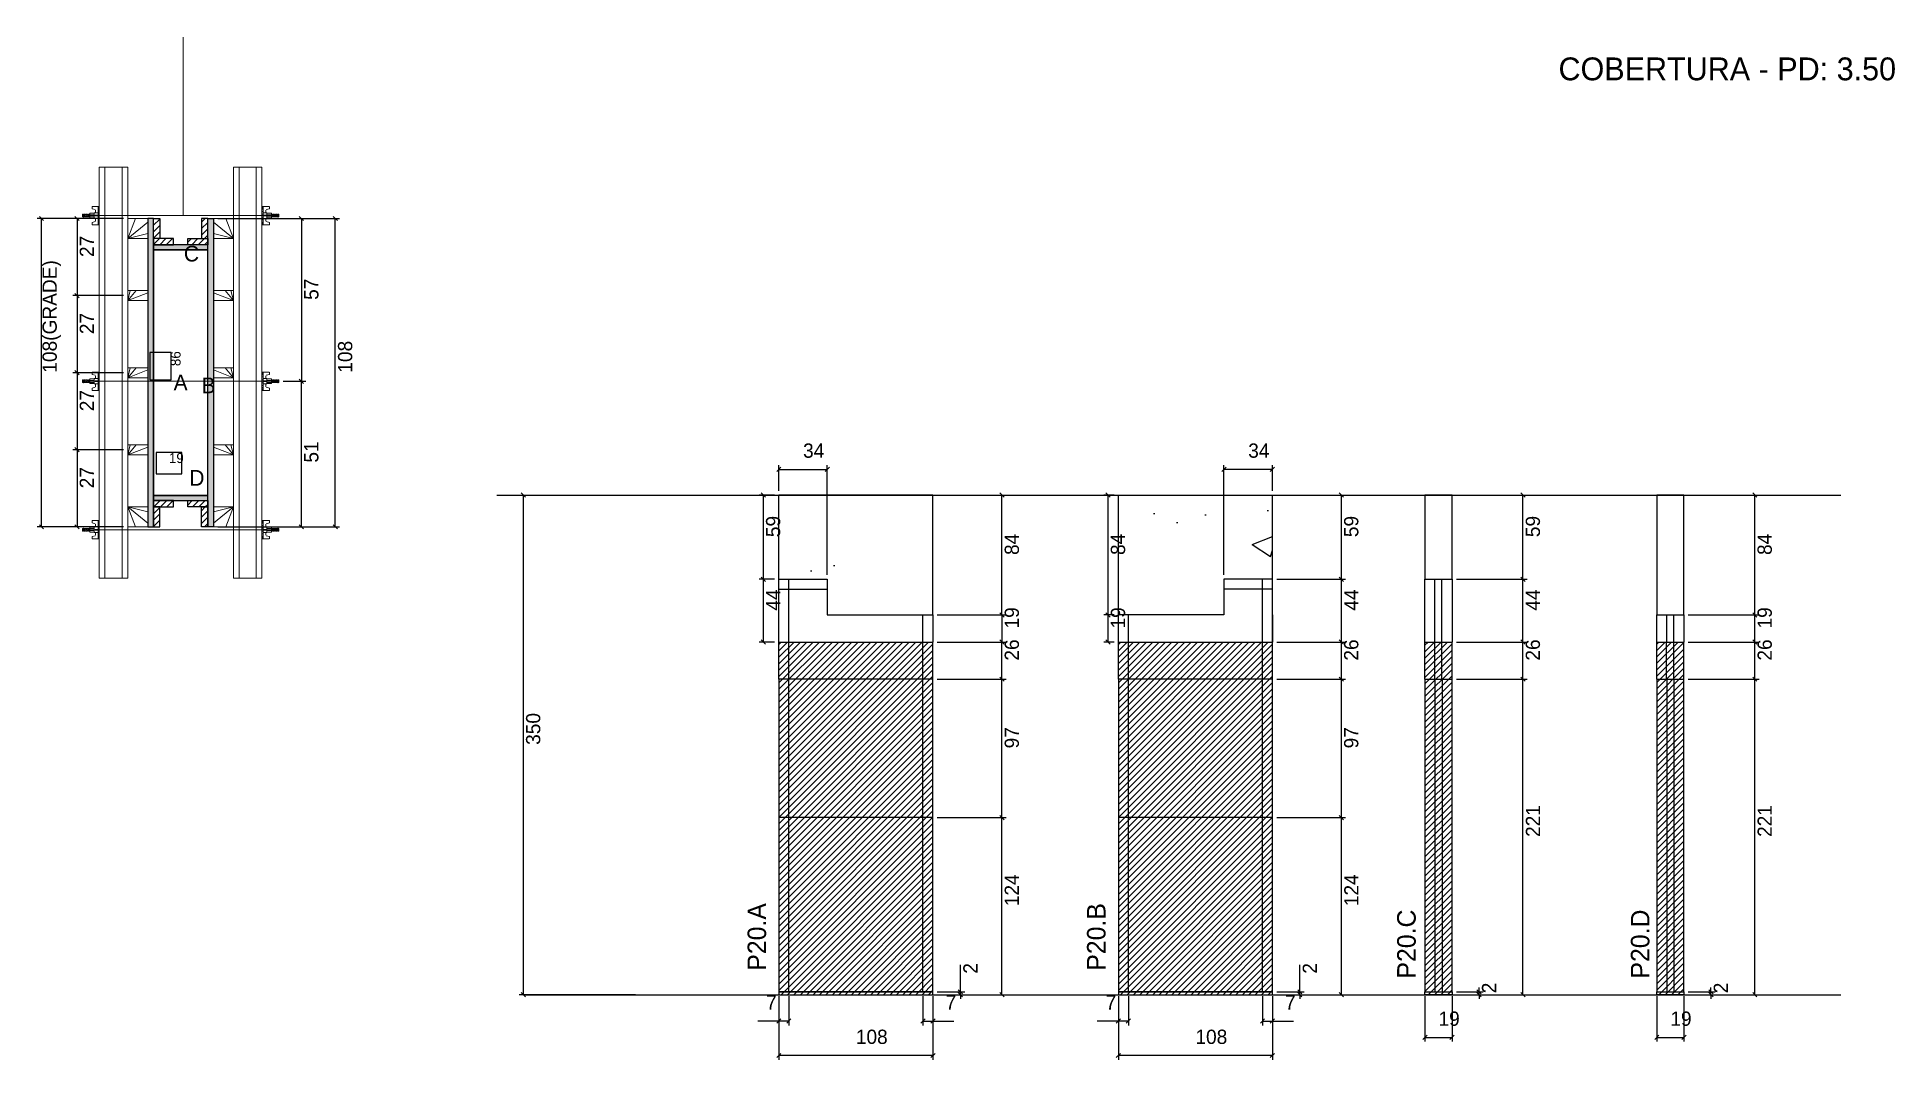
# Model space of a CAD drawing. Header units: metres. Extents: x 4527 to 5830, y 11200 to 11916.
import ezdxf

# ---------------------------------------------------------------- set-up
doc = ezdxf.new("R2010")
doc.units = ezdxf.units.M
for name, color, linetype in [('CHAPA', 7, 'Continuous'), ('COTA', 7, 'Continuous'), ('Hachura', 7, 'Continuous'), ('Madeira', 7, 'Continuous'), ('NIVEL 2° PAV.', 7, 'Continuous'), ('NOMENCLATURA', 7, 'Continuous'), ('Nível', 7, 'Continuous'), ('Painéis', 7, 'Continuous'), ('Perfil Metálico', 7, 'Continuous'), ('SARR_2.2x7', 7, 'Continuous'), ('SARRAFO', 7, 'Continuous'), ('Texto Seção', 7, 'Continuous'), ('TEXTO_GERAL', 7, 'Continuous')]:
    doc.layers.add(name, color=color, linetype=linetype)

msp = doc.modelspace()

# ---------------------------------------------------------------- hatches: boundary and pattern name
at = {"layer": 'COTA'}
h = msp.add_hatch(dxfattribs=at)
h.set_pattern_fill('AR-CONC')
h.paths.add_polyline_path([(5081.3, 11536.3), (5081.3, 11511.3), (5155.3, 11511.3), (5155.3, 11595.3), (5047.3, 11595.3), (5047.3, 11536.3), (5081.3, 11536.3)])
h = msp.add_hatch(dxfattribs=at)
h.set_pattern_fill('AR-CONC')
h.paths.add_polyline_path([(5359.3, 11536.3), (5359.3, 11511.3), (5285.3, 11511.3), (5285.3, 11595.3), (5393.3, 11595.3), (5393.3, 11536.3), (5359.3, 11536.3)])
h = msp.add_hatch(dxfattribs=at)
h.set_pattern_fill('AR-CONC')
h.paths.add_polyline_path([(5519.2, 11536.3), (5519.2, 11595.3), (5500.2, 11595.3), (5500.2, 11536.3), (5519.2, 11536.3)])
h = msp.add_hatch(dxfattribs=at)
h.set_pattern_fill('AR-CONC')
h.paths.add_polyline_path([(5681.7, 11511.3), (5681.7, 11595.3), (5662.7, 11595.3), (5662.7, 11511.3), (5681.7, 11511.3)])
at = {"layer": 'Hachura'}
h = msp.add_hatch(color=7, dxfattribs=at)
h.dxf.hatch_style = 1
h.paths.add_polyline_path([(4609, 11789), (4605, 11789), (4605, 11573), (4609, 11573), (4609, 11789)])
h = msp.add_hatch(color=7, dxfattribs=at)
h.dxf.hatch_style = 1
h.paths.add_polyline_path([(4609, 11789), (4605, 11789), (4605, 11573), (4609, 11573), (4609, 11789)])
h = msp.add_hatch(dxfattribs=at)
h.set_pattern_fill('ANSI31')
h.paths.add_polyline_path([(4609, 11775), (4613.4, 11775), (4613.4, 11789), (4609, 11789), (4609, 11775)])
h = msp.add_hatch(dxfattribs=at)
h.set_pattern_fill('ANSI31')
h.paths.add_polyline_path([(4647, 11775), (4642.6, 11775), (4642.6, 11789), (4647, 11789), (4647, 11775)])
h = msp.add_hatch(color=7, dxfattribs=at)
h.dxf.hatch_style = 1
h.paths.add_polyline_path([(4647, 11789), (4651, 11789), (4651, 11573), (4647, 11573), (4647, 11789)])
h = msp.add_hatch(color=7, dxfattribs=at)
h.dxf.hatch_style = 1
h.paths.add_polyline_path([(4647, 11789), (4651, 11789), (4651, 11573), (4647, 11573), (4647, 11789)])
h = msp.add_hatch(dxfattribs=at)
h.set_pattern_fill('ANSI31')
h.paths.add_polyline_path([(4609, 11770.6), (4609, 11775), (4623, 11775), (4623, 11770.6), (4609, 11770.6)])
h = msp.add_hatch(dxfattribs=at)
h.set_pattern_fill('ANSI31')
h.paths.add_polyline_path([(4647, 11770.6), (4647, 11775), (4633, 11775), (4633, 11770.6), (4647, 11770.6)])
h = msp.add_hatch(color=7, dxfattribs=at)
h.dxf.hatch_style = 1
h.paths.add_polyline_path([(4647, 11767), (4647, 11770.6), (4609, 11770.6), (4609, 11767), (4647, 11767)])
h = msp.add_hatch(color=7, dxfattribs=at)
h.dxf.hatch_style = 1
h.paths.add_polyline_path([(4647, 11767), (4647, 11770.6), (4609, 11770.6), (4609, 11767), (4647, 11767)])
h = msp.add_hatch(color=7, dxfattribs=at)
h.dxf.hatch_style = 1
h.paths.add_polyline_path([(4647, 11591.4), (4647, 11595), (4609, 11595), (4609, 11591.4), (4647, 11591.4)])
h = msp.add_hatch(color=7, dxfattribs=at)
h.dxf.hatch_style = 1
h.paths.add_polyline_path([(4647, 11591.4), (4647, 11595), (4609, 11595), (4609, 11591.4), (4647, 11591.4)])
h = msp.add_hatch(dxfattribs=at)
h.set_pattern_fill('ANSI31')
h.paths.add_polyline_path([(4609, 11587), (4609, 11591.4), (4623, 11591.4), (4623, 11587), (4609, 11587)])
h = msp.add_hatch(dxfattribs=at)
h.set_pattern_fill('ANSI31')
h.paths.add_polyline_path([(4647, 11587), (4647, 11591.4), (4633, 11591.4), (4633, 11587), (4647, 11587)])
h = msp.add_hatch(dxfattribs=at)
h.set_pattern_fill('ANSI31')
h.paths.add_polyline_path([(4609, 11587), (4613.4, 11587), (4613.4, 11573), (4609, 11573), (4609, 11587)])
h = msp.add_hatch(dxfattribs=at)
h.set_pattern_fill('ANSI31')
h.paths.add_polyline_path([(4647, 11587), (4642.6, 11587), (4642.6, 11573), (4647, 11573), (4647, 11587)])
h = msp.add_hatch(dxfattribs=at)
h.set_pattern_fill('ANSI31')
h.paths.add_polyline_path([(5155.3, 11492.3), (5047.3, 11492.3), (5047.3, 11245.3), (5155.3, 11245.3), (5155.3, 11492.3)])
h = msp.add_hatch(dxfattribs=at)
h.set_pattern_fill('ANSI31')
h.paths.add_polyline_path([(5393.3, 11492.3), (5285.3, 11492.3), (5285.3, 11245.3), (5393.3, 11245.3), (5393.3, 11492.3)])
h = msp.add_hatch(dxfattribs=at)
h.set_pattern_fill('ANSI31')
h.paths.add_polyline_path([(5519.2, 11492.3), (5500.2, 11492.3), (5500.2, 11245.3), (5519.2, 11245.3), (5519.2, 11492.3)])
h = msp.add_hatch(dxfattribs=at)
h.set_pattern_fill('ANSI31')
h.paths.add_polyline_path([(5681.7, 11492.3), (5662.7, 11492.3), (5662.7, 11245.3), (5681.7, 11245.3), (5681.7, 11492.3)])

# ---------------------------------------------------------------- linework, layer by layer
at = {"layer": 'CHAPA', "color": 1, "lineweight": 25}
for points in [[(4609, 11789), (4605, 11789), (4605, 11573), (4609, 11573)], [(4609, 11789), (4605, 11789), (4605, 11573), (4609, 11573)], [(4647, 11789), (4651, 11789), (4651, 11573), (4647, 11573)], [(4647, 11789), (4651, 11789), (4651, 11573), (4647, 11573)], [(4647, 11767), (4647, 11770.6), (4609, 11770.6), (4609, 11767)], [(4647, 11767), (4647, 11770.6), (4609, 11770.6), (4609, 11767)], [(4647, 11591.4), (4647, 11595), (4609, 11595), (4609, 11591.4)], [(4647, 11591.4), (4647, 11595), (4609, 11595), (4609, 11591.4)]]:
    msp.add_lwpolyline(points, close=True, dxfattribs=at)
at = {"layer": 'COTA', "color": 241, "lineweight": 25}
for p, q in [((4588, 11789), (4527.5, 11789)), ((4530.5, 11573), (4530.5, 11789)), ((4588, 11789), (4552.4, 11789)), ((4555.4, 11789), (4555.4, 11735)), ((4654, 11789), (4739.4, 11789)), ((4688, 11789), (4715.7, 11789)), ((4712.7, 11789), (4712.7, 11675)), ((4736.4, 11573), (4736.4, 11789)), ((4588, 11735), (4552.4, 11735)), ((4588, 11735), (4552.4, 11735)), ((4555.4, 11735), (4555.4, 11681)), ((4588, 11681), (4552.4, 11681)), ((4588, 11681), (4552.4, 11681)), ((4555.4, 11681), (4555.4, 11627)), ((4699.8, 11675), (4715.7, 11675)), ((4699.8, 11675), (4715.7, 11675)), ((4712.7, 11573), (4712.7, 11675)), ((4588, 11627), (4552.4, 11627)), ((4588, 11627), (4552.4, 11627)), ((4555.4, 11627), (4555.4, 11573)), ((5047.3, 11536.3), (5047.3, 11595.3)), ((5155.3, 11595.3), (5047.3, 11595.3)), ((5155.3, 11511.3), (5155.3, 11595.3)), ((5285.3, 11511.3), (5285.3, 11595.3)), ((5285.3, 11595.3), (5393.3, 11595.3)), ((5393.3, 11536.3), (5393.3, 11595.3)), ((4588, 11573), (4527.5, 11573)), ((4588, 11573), (4552.4, 11573)), ((4654, 11573), (4739.4, 11573)), ((4688, 11573), (4715.7, 11573))]:
    msp.add_line(p, q, dxfattribs=at)
at = {"layer": 'COTA', "color": 0, "lineweight": 25}
for p, q in [((4532, 11787.5), (4529, 11790.5)), ((4556.9, 11787.5), (4553.9, 11790.5)), ((4714.2, 11787.5), (4711.2, 11790.5)), ((4737.9, 11787.5), (4734.9, 11790.5)), ((4553.9, 11736.5), (4556.9, 11733.5)), ((4556.9, 11733.5), (4553.9, 11736.5)), ((4553.9, 11682.5), (4556.9, 11679.5)), ((4556.9, 11679.5), (4553.9, 11682.5)), ((4714.2, 11673.5), (4711.2, 11676.5)), ((4711.2, 11676.5), (4714.2, 11673.5)), ((4553.9, 11628.5), (4556.9, 11625.5)), ((4556.9, 11625.5), (4553.9, 11628.5)), ((5205.2, 11593.8), (5202.2, 11596.8)), ((5570.4, 11593.8), (5567.4, 11596.8)), ((5732.9, 11593.8), (5729.9, 11596.8)), ((4529, 11574.5), (4532, 11571.5)), ((4553.9, 11574.5), (4556.9, 11571.5)), ((4711.2, 11574.5), (4714.2, 11571.5)), ((4734.9, 11574.5), (4737.9, 11571.5)), ((5567.4, 11537.8), (5570.4, 11534.8)), ((5202.2, 11512.8), (5205.2, 11509.8)), ((5729.9, 11512.8), (5732.9, 11509.8)), ((5205.2, 11490.8), (5202.2, 11493.8)), ((5443.1, 11490.8), (5440.1, 11493.8)), ((5570.4, 11490.8), (5567.4, 11493.8)), ((5732.9, 11490.8), (5729.9, 11493.8)), ((5205.2, 11464.8), (5202.2, 11467.8)), ((5202.2, 11467.8), (5205.2, 11464.8)), ((5443.1, 11464.8), (5440.1, 11467.8)), ((5440.1, 11467.8), (5443.1, 11464.8)), ((5570.4, 11464.8), (5567.4, 11467.8)), ((5567.4, 11467.8), (5570.4, 11464.8)), ((5732.9, 11464.8), (5729.9, 11467.8)), ((5729.9, 11467.8), (5732.9, 11464.8)), ((5205.2, 11367.8), (5202.2, 11370.8)), ((5202.2, 11370.8), (5205.2, 11367.8)), ((5443.1, 11367.8), (5440.1, 11370.8)), ((5440.1, 11370.8), (5443.1, 11367.8)), ((5173.1, 11248.8), (5176.1, 11245.8)), ((5176.1, 11243.8), (5173.1, 11246.8)), ((5202.2, 11246.8), (5205.2, 11243.8)), ((5411, 11248.8), (5414, 11245.8)), ((5414, 11243.8), (5411, 11246.8)), ((5440.1, 11246.8), (5443.1, 11243.8)), ((5536.6, 11248.8), (5539.6, 11245.8)), ((5539.6, 11243.8), (5536.6, 11246.8)), ((5567.4, 11246.8), (5570.4, 11243.8)), ((5699.1, 11248.8), (5702.1, 11245.8)), ((5702.1, 11243.8), (5699.1, 11246.8)), ((5729.9, 11246.8), (5732.9, 11243.8)), ((5048.8, 11228.3), (5045.8, 11225.3)), ((5052.8, 11225.3), (5055.8, 11228.3)), ((5149.8, 11228.3), (5146.8, 11225.3)), ((5153.8, 11225.3), (5156.8, 11228.3)), ((5286.8, 11228.3), (5283.8, 11225.3)), ((5290.8, 11225.3), (5293.8, 11228.3)), ((5387.8, 11228.3), (5384.8, 11225.3)), ((5391.8, 11225.3), (5394.8, 11228.3)), ((5501.7, 11216.9), (5498.7, 11213.9)), ((5517.7, 11213.9), (5520.7, 11216.9)), ((5664.2, 11216.9), (5661.2, 11213.9)), ((5680.2, 11213.9), (5683.2, 11216.9)), ((5048.8, 11204.2), (5045.8, 11201.2)), ((5153.8, 11201.2), (5156.8, 11204.2)), ((5286.8, 11204.2), (5283.8, 11201.2)), ((5391.8, 11201.2), (5394.8, 11204.2))]:
    msp.add_line(p, q, dxfattribs=at)
at = {"layer": 'COTA', "color": 180, "lineweight": 25}
for p, q in [((4621.5, 11695.2), (4606.5, 11695.2)), ((4606.5, 11695.2), (4606.5, 11675.9)), ((4621.5, 11675.9), (4621.5, 11695.2)), ((4606.5, 11675.9), (4621.5, 11675.9)), ((4628.8, 11625.2), (4610.8, 11625.2)), ((4610.8, 11625.2), (4610.8, 11610.2)), ((4628.8, 11610.2), (4628.8, 11625.2)), ((4610.8, 11610.2), (4628.8, 11610.2))]:
    msp.add_line(p, q, dxfattribs=at)
at = {"layer": 'COTA', "color": 4, "lineweight": 25}
for p, q in [((5158.3, 11595.3), (5206.7, 11595.3)), ((5203.7, 11511.3), (5203.7, 11595.3)), ((5522.2, 11595.3), (5571.9, 11595.3)), ((5568.9, 11536.3), (5568.9, 11595.3)), ((5684.7, 11595.3), (5734.4, 11595.3)), ((5731.4, 11511.3), (5731.4, 11595.3)), ((5522.2, 11536.3), (5571.9, 11536.3)), ((5158.3, 11511.3), (5206.7, 11511.3)), ((5684.7, 11511.3), (5734.4, 11511.3)), ((5158.3, 11492.3), (5206.7, 11492.3)), ((5203.7, 11466.3), (5203.7, 11492.3)), ((5396.3, 11492.3), (5444.6, 11492.3)), ((5441.6, 11466.3), (5441.6, 11492.3)), ((5522.2, 11492.3), (5571.9, 11492.3)), ((5568.9, 11466.3), (5568.9, 11492.3)), ((5684.7, 11492.3), (5734.4, 11492.3)), ((5731.4, 11466.3), (5731.4, 11492.3)), ((5158.3, 11466.3), (5206.7, 11466.3)), ((5158.3, 11466.3), (5206.7, 11466.3)), ((5203.7, 11369.3), (5203.7, 11466.3)), ((5396.3, 11466.3), (5444.6, 11466.3)), ((5396.3, 11466.3), (5444.6, 11466.3)), ((5441.6, 11369.3), (5441.6, 11466.3)), ((5522.2, 11466.3), (5571.9, 11466.3)), ((5522.2, 11466.3), (5571.9, 11466.3)), ((5568.9, 11245.3), (5568.9, 11466.3)), ((5684.7, 11466.3), (5734.4, 11466.3)), ((5684.7, 11466.3), (5734.4, 11466.3)), ((5731.4, 11245.3), (5731.4, 11466.3)), ((5158.3, 11369.3), (5206.7, 11369.3)), ((5196.2, 11369.3), (5206.7, 11369.3)), ((5203.7, 11245.3), (5203.7, 11369.3)), ((5396.3, 11369.3), (5444.6, 11369.3)), ((5434.1, 11369.3), (5444.6, 11369.3)), ((5441.6, 11245.3), (5441.6, 11369.3)), ((5174.6, 11247.3), (5174.6, 11266.1)), ((5412.5, 11247.3), (5412.5, 11266.1)), ((5538.1, 11247.3), (5538.1, 11250.3)), ((5700.6, 11247.3), (5700.6, 11250.3)), ((5047.3, 11244.3), (5047.3, 11199.7)), ((5047.3, 11242.3), (5047.3, 11223.8)), ((5054.3, 11244.3), (5054.3, 11223.8)), ((5148.3, 11244.3), (5148.3, 11223.8)), ((5155.3, 11244.3), (5155.3, 11199.7)), ((5155.3, 11242.3), (5155.3, 11223.8)), ((5158.3, 11247.3), (5177.6, 11247.3)), ((5158.3, 11245.3), (5177.6, 11245.3)), ((5158.3, 11245.3), (5206.7, 11245.3)), ((5174.6, 11245.3), (5174.6, 11247.3)), ((5174.6, 11245.3), (5174.6, 11242.3)), ((5285.3, 11244.3), (5285.3, 11199.7)), ((5285.3, 11242.3), (5285.3, 11223.8)), ((5292.3, 11244.3), (5292.3, 11223.8)), ((5386.3, 11244.3), (5386.3, 11223.8)), ((5393.3, 11244.3), (5393.3, 11199.7)), ((5393.3, 11242.3), (5393.3, 11223.8)), ((5396.3, 11247.3), (5415.5, 11247.3)), ((5396.3, 11245.3), (5415.5, 11245.3)), ((5396.3, 11245.3), (5444.6, 11245.3)), ((5412.5, 11245.3), (5412.5, 11247.3)), ((5412.5, 11245.3), (5412.5, 11242.3)), ((5500.2, 11244.3), (5500.2, 11212.4)), ((5519.2, 11244.3), (5519.2, 11212.4)), ((5522.2, 11247.3), (5541.1, 11247.3)), ((5522.2, 11245.3), (5541.1, 11245.3)), ((5522.2, 11245.3), (5571.9, 11245.3)), ((5538.1, 11245.3), (5538.1, 11247.3)), ((5538.1, 11245.3), (5538.1, 11242.3)), ((5662.7, 11244.3), (5662.7, 11212.4)), ((5681.7, 11244.3), (5681.7, 11212.4)), ((5684.7, 11247.3), (5703.6, 11247.3)), ((5684.7, 11245.3), (5703.6, 11245.3)), ((5684.7, 11245.3), (5734.4, 11245.3)), ((5700.6, 11245.3), (5700.6, 11247.3)), ((5700.6, 11245.3), (5700.6, 11242.3)), ((5047.3, 11226.8), (5032.6, 11226.8)), ((5054.3, 11226.8), (5047.3, 11226.8)), ((5148.3, 11226.8), (5155.3, 11226.8)), ((5155.3, 11226.8), (5170, 11226.8)), ((5285.3, 11226.8), (5270.5, 11226.8)), ((5292.3, 11226.8), (5285.3, 11226.8)), ((5386.3, 11226.8), (5393.3, 11226.8)), ((5393.3, 11226.8), (5408, 11226.8)), ((5500.2, 11215.4), (5519.2, 11215.4)), ((5662.7, 11215.4), (5681.7, 11215.4)), ((5155.3, 11202.7), (5047.3, 11202.7)), ((5393.3, 11202.7), (5285.3, 11202.7))]:
    msp.add_line(p, q, dxfattribs=at)
at = {"layer": 'COTA', "color": 241, "lineweight": 25}
for points in [[(5519.2, 11536.3), (5519.2, 11595.3), (5500.2, 11595.3), (5500.2, 11536.3)], [(5681.7, 11511.3), (5681.7, 11595.3), (5662.7, 11595.3), (5662.7, 11511.3)]]:
    msp.add_lwpolyline(points, dxfattribs=at)
at = {"layer": 'Hachura', "color": 0, "lineweight": 9}
for p, q in [((4571, 11797.4), (4565.9, 11797.4)), ((4565.9, 11797.4), (4565.9, 11795.8)), ((4570.1, 11797.4), (4570.1, 11784.6)), ((4570.1, 11797.4), (4570.1, 11792.3)), ((4570.1, 11797.3), (4571, 11797.3)), ((4570.1, 11797.1), (4571, 11797.1)), ((4571, 11784.6), (4571, 11797.4)), ((4685, 11784.6), (4685, 11797.4)), ((4685, 11797.4), (4690.1, 11797.4)), ((4685.9, 11797.3), (4685, 11797.3)), ((4685.9, 11797.1), (4685, 11797.1)), ((4685.9, 11797.4), (4685.9, 11784.6)), ((4685.9, 11797.4), (4685.9, 11792.3)), ((4690.2, 11797.4), (4690.2, 11795.8)), ((4559.5, 11792), (4559.2, 11791.7)), ((4559.2, 11791.7), (4559.2, 11790.4)), ((4559.5, 11790.1), (4559.2, 11790.4)), ((4559.9, 11792), (4559.5, 11792)), ((4559.5, 11790.1), (4559.5, 11792)), ((4560.2, 11790.1), (4559.5, 11791.4)), ((4560.1, 11790), (4559.5, 11791.1)), ((4559.5, 11790.6), (4559.9, 11789.9)), ((4559.5, 11790.4), (4559.7, 11790.1)), ((4559.9, 11792.1), (4561, 11789.9)), ((4559.9, 11792), (4560.8, 11790.1)), ((4559.9, 11792), (4560.8, 11790.1)), ((4561.3, 11790), (4560.2, 11792.1)), ((4560.2, 11790.1), (4560.8, 11790.1)), ((4561, 11792), (4560.4, 11792)), ((4561.3, 11790.1), (4560.4, 11792)), ((4561, 11792), (4562, 11790.1)), ((4561.1, 11792.1), (4562.2, 11789.9)), ((4562, 11790.1), (4561.3, 11790.1)), ((4562.4, 11790), (4561.4, 11792.1)), ((4562.2, 11792), (4561.5, 11792)), ((4562.5, 11790.1), (4561.5, 11792)), ((4561.7, 11792), (4561.5, 11792)), ((4562.2, 11792), (4563.1, 11790.1)), ((4562.3, 11792.1), (4563.4, 11789.9)), ((4563.6, 11790), (4562.5, 11792.1)), ((4562.7, 11790.1), (4562.5, 11790.1)), ((4563.3, 11792), (4562.7, 11792)), ((4563.7, 11790.1), (4562.7, 11792)), ((4562.7, 11790.1), (4563.1, 11790.1)), ((4563.3, 11792), (4564.3, 11790.1)), ((4564.3, 11790.9), (4563.7, 11792.1)), ((4563.7, 11790.1), (4564.3, 11790.1)), ((4564.3, 11791.1), (4563.9, 11792)), ((4564.3, 11792), (4563.9, 11792)), ((4564.3, 11789.3), (4564.3, 11792.7)), ((4564.3, 11792.7), (4567.5, 11792.7)), ((4564.3, 11791.6), (4567.5, 11791.6)), ((4564.3, 11790.1), (4567.5, 11790.1)), ((4567.5, 11789.3), (4564.3, 11789.3)), ((4564.4, 11789.3), (4564.4, 11792.7)), ((4565.9, 11795.8), (4568.1, 11795.2)), ((4565.9, 11786.2), (4568.1, 11786.8)), ((4565.9, 11784.6), (4565.9, 11786.2)), ((4570.1, 11784.6), (4565.9, 11784.6)), ((4567.5, 11792.9), (4567.5, 11789.1)), ((4570.1, 11792.9), (4567.5, 11792.9)), ((4567.5, 11789.1), (4567.5, 11789.3)), ((4567.5, 11789.1), (4567.5, 11789.3)), ((4567.5, 11789.1), (4570.1, 11789.1)), ((4570.1, 11791.3), (4568.1, 11791.3)), ((4568.1, 11790.8), (4570.1, 11790.8)), ((4568.3, 11794.9), (4568.3, 11792.9)), ((4568.3, 11787.1), (4568.3, 11789.1)), ((4570.1, 11796.8), (4571, 11796.8)), ((4570.1, 11796.3), (4571, 11796.3)), ((4570.1, 11795.5), (4571, 11795.5)), ((4570.1, 11794), (4571, 11794)), ((4570.1, 11791), (4570.1, 11792.9)), ((4570.1, 11792.3), (4570.1, 11791.6)), ((4570.1, 11791), (4571, 11791)), ((4570.1, 11788), (4571, 11788)), ((4570.1, 11786.5), (4571, 11786.5)), ((4570.1, 11785.7), (4571, 11785.7)), ((4570.1, 11785.2), (4571, 11785.2)), ((4570.1, 11784.9), (4571, 11784.9)), ((4570.1, 11784.7), (4571, 11784.7)), ((4570.1, 11784.6), (4571, 11784.6)), ((4570.4, 11792), (4570.2, 11792)), ((4570.2, 11790), (4570.7, 11790)), ((4570.9, 11792), (4570.4, 11792)), ((4571, 11785.5), (4571, 11793.3)), ((4685.9, 11796.8), (4685, 11796.8)), ((4685.9, 11796.3), (4685, 11796.3)), ((4685.9, 11795.5), (4685, 11795.5)), ((4685.9, 11794), (4685, 11794)), ((4685, 11785.5), (4685, 11793.3)), ((4685.9, 11791), (4685, 11791)), ((4685.9, 11788), (4685, 11788)), ((4685.9, 11786.5), (4685, 11786.5)), ((4685.9, 11785.7), (4685, 11785.7)), ((4685.9, 11785.2), (4685, 11785.2)), ((4685.9, 11784.9), (4685, 11784.9)), ((4685.9, 11784.7), (4685, 11784.7)), ((4685.9, 11784.6), (4685, 11784.6)), ((4685.2, 11792), (4685.6, 11792)), ((4685.8, 11790), (4685.4, 11790)), ((4685.6, 11792), (4685.8, 11792)), ((4685.9, 11791), (4685.9, 11792.9)), ((4685.9, 11792.9), (4688.5, 11792.9)), ((4685.9, 11792.3), (4685.9, 11791.6)), ((4685.9, 11791.3), (4687.9, 11791.3)), ((4687.9, 11790.8), (4685.9, 11790.8)), ((4688.5, 11789.1), (4685.9, 11789.1)), ((4685.9, 11784.6), (4690.2, 11784.6)), ((4687.7, 11794.9), (4687.7, 11792.9)), ((4687.7, 11787.1), (4687.7, 11789.1)), ((4690.2, 11795.8), (4688, 11795.2)), ((4690.2, 11786.2), (4688, 11786.8)), ((4688.5, 11792.9), (4688.5, 11789.1)), ((4691.7, 11792.7), (4688.5, 11792.7)), ((4691.7, 11791.6), (4688.5, 11791.6)), ((4691.7, 11790.1), (4688.5, 11790.1)), ((4688.5, 11789.3), (4691.7, 11789.3)), ((4688.5, 11789.1), (4688.5, 11789.3)), ((4688.5, 11789.1), (4688.5, 11789.3)), ((4690.2, 11784.6), (4690.2, 11786.2)), ((4691.7, 11789.3), (4691.7, 11792.7)), ((4691.7, 11789.3), (4691.7, 11792.7)), ((4691.7, 11790.9), (4692.4, 11792.1)), ((4692.7, 11792), (4691.7, 11790.1)), ((4691.7, 11791.1), (4692.2, 11792)), ((4691.7, 11792), (4692.2, 11792)), ((4692.4, 11790.1), (4691.7, 11790.1)), ((4692.4, 11790), (4693.5, 11792.1)), ((4692.4, 11790.1), (4693.3, 11792)), ((4693.8, 11792.1), (4692.7, 11789.9)), ((4692.7, 11792), (4693.3, 11792)), ((4693.8, 11792), (4692.9, 11790.1)), ((4693.3, 11790.1), (4692.9, 11790.1)), ((4693.3, 11790.1), (4693.5, 11790.1)), ((4693.5, 11790.1), (4694.5, 11792)), ((4693.6, 11790), (4694.7, 11792.1)), ((4694.9, 11792.1), (4693.8, 11789.9)), ((4693.8, 11792), (4694.5, 11792)), ((4695, 11792), (4694, 11790.1)), ((4694, 11790.1), (4694.7, 11790.1)), ((4694.3, 11792), (4694.5, 11792)), ((4694.7, 11790.1), (4695.7, 11792)), ((4694.8, 11790), (4695.8, 11792.1)), ((4696.1, 11792.1), (4695, 11789.9)), ((4695, 11792), (4695.7, 11792)), ((4696.2, 11792), (4695.2, 11790.1)), ((4696.2, 11792), (4695.2, 11790.1)), ((4695.8, 11790.1), (4695.2, 11790.1)), ((4695.8, 11790.1), (4696.5, 11791.4)), ((4695.9, 11790), (4696.5, 11791.1)), ((4696.2, 11792), (4696.5, 11792)), ((4696.5, 11790.6), (4696.2, 11789.9)), ((4696.5, 11790.4), (4696.4, 11790.1)), ((4696.5, 11792), (4696.8, 11791.7)), ((4696.5, 11790.1), (4696.5, 11792)), ((4696.5, 11790.1), (4696.8, 11790.4)), ((4696.8, 11791.7), (4696.8, 11790.4)), ((4571, 11681.4), (4565.9, 11681.4)), ((4565.9, 11681.4), (4565.9, 11679.8)), ((4565.9, 11679.8), (4568.1, 11679.2)), ((4570.1, 11681.4), (4570.1, 11668.6)), ((4570.1, 11681.4), (4570.1, 11676.3)), ((4570.1, 11681.3), (4571, 11681.3)), ((4570.1, 11681.1), (4571, 11681.1)), ((4570.1, 11680.8), (4571, 11680.8)), ((4570.1, 11680.3), (4571, 11680.3)), ((4571, 11668.6), (4571, 11681.4)), ((4685, 11668.6), (4685, 11681.4)), ((4685, 11681.4), (4690.1, 11681.4)), ((4685.9, 11681.3), (4685, 11681.3)), ((4685.9, 11681.1), (4685, 11681.1)), ((4685.9, 11680.8), (4685, 11680.8)), ((4685.9, 11680.3), (4685, 11680.3)), ((4685.9, 11681.4), (4685.9, 11668.6)), ((4685.9, 11681.4), (4685.9, 11676.3)), ((4690.2, 11679.8), (4688, 11679.2)), ((4690.2, 11681.4), (4690.2, 11679.8)), ((4559.5, 11676), (4559.2, 11675.7)), ((4559.2, 11675.7), (4559.2, 11674.4)), ((4559.5, 11674.1), (4559.2, 11674.4)), ((4559.9, 11676), (4559.5, 11676)), ((4559.5, 11674.1), (4559.5, 11676)), ((4560.2, 11674.1), (4559.5, 11675.4)), ((4560.1, 11674), (4559.5, 11675.1)), ((4559.5, 11674.6), (4559.9, 11673.9)), ((4559.5, 11674.4), (4559.7, 11674.1)), ((4559.9, 11676.1), (4561, 11673.9)), ((4559.9, 11676), (4560.8, 11674.1)), ((4559.9, 11676), (4560.8, 11674.1)), ((4561.3, 11674), (4560.2, 11676.1)), ((4560.2, 11674.1), (4560.8, 11674.1)), ((4561, 11676), (4560.4, 11676)), ((4561.3, 11674.1), (4560.4, 11676)), ((4561, 11676), (4562, 11674.1)), ((4561.1, 11676.1), (4562.2, 11673.9)), ((4562, 11674.1), (4561.3, 11674.1)), ((4562.4, 11674), (4561.4, 11676.1)), ((4562.2, 11676), (4561.5, 11676)), ((4562.5, 11674.1), (4561.5, 11676)), ((4561.7, 11676), (4561.5, 11676)), ((4562.2, 11676), (4563.1, 11674.1)), ((4562.3, 11676.1), (4563.4, 11673.9)), ((4563.6, 11674), (4562.5, 11676.1)), ((4562.7, 11674.1), (4562.5, 11674.1)), ((4563.3, 11676), (4562.7, 11676)), ((4563.7, 11674.1), (4562.7, 11676)), ((4562.7, 11674.1), (4563.1, 11674.1)), ((4563.3, 11676), (4564.3, 11674.1)), ((4564.3, 11674.9), (4563.7, 11676.1)), ((4563.7, 11674.1), (4564.3, 11674.1)), ((4564.3, 11675.1), (4563.9, 11676)), ((4564.3, 11676), (4563.9, 11676)), ((4564.3, 11673.3), (4564.3, 11676.7)), ((4564.3, 11676.7), (4567.5, 11676.7)), ((4564.3, 11675.6), (4567.5, 11675.6)), ((4564.3, 11674.1), (4567.5, 11674.1)), ((4567.5, 11673.3), (4564.3, 11673.3)), ((4564.4, 11673.3), (4564.4, 11676.7)), ((4565.9, 11670.2), (4568.1, 11670.8)), ((4565.9, 11668.6), (4565.9, 11670.2)), ((4570.1, 11668.6), (4565.9, 11668.6)), ((4567.5, 11676.9), (4567.5, 11673.1)), ((4570.1, 11676.9), (4567.5, 11676.9)), ((4567.5, 11673.1), (4567.5, 11673.3)), ((4567.5, 11673.1), (4567.5, 11673.3)), ((4567.5, 11673.1), (4570.1, 11673.1)), ((4570.1, 11675.3), (4568.1, 11675.3)), ((4568.1, 11674.8), (4570.1, 11674.8)), ((4568.3, 11678.9), (4568.3, 11676.9)), ((4568.3, 11671.1), (4568.3, 11673.1)), ((4570.1, 11679.5), (4571, 11679.5)), ((4570.1, 11678), (4571, 11678)), ((4570.1, 11675), (4570.1, 11676.9)), ((4570.1, 11676.3), (4570.1, 11675.6)), ((4570.1, 11675), (4571, 11675)), ((4570.1, 11672), (4571, 11672)), ((4570.1, 11670.5), (4571, 11670.5)), ((4570.1, 11669.7), (4571, 11669.7)), ((4570.1, 11669.2), (4571, 11669.2)), ((4570.1, 11668.9), (4571, 11668.9)), ((4570.1, 11668.7), (4571, 11668.7)), ((4570.1, 11668.6), (4571, 11668.6)), ((4570.4, 11676), (4570.2, 11676)), ((4570.2, 11674), (4570.7, 11674)), ((4570.9, 11676), (4570.4, 11676)), ((4571, 11669.5), (4571, 11677.3)), ((4685.9, 11679.5), (4685, 11679.5)), ((4685.9, 11678), (4685, 11678)), ((4685, 11669.5), (4685, 11677.3)), ((4685.9, 11675), (4685, 11675)), ((4685.9, 11672), (4685, 11672)), ((4685.9, 11670.5), (4685, 11670.5)), ((4685.9, 11669.7), (4685, 11669.7)), ((4685.9, 11669.2), (4685, 11669.2)), ((4685.9, 11668.9), (4685, 11668.9)), ((4685.9, 11668.7), (4685, 11668.7)), ((4685.9, 11668.6), (4685, 11668.6)), ((4685.2, 11676), (4685.6, 11676)), ((4685.8, 11674), (4685.4, 11674)), ((4685.6, 11676), (4685.8, 11676)), ((4685.9, 11675), (4685.9, 11676.9)), ((4685.9, 11676.9), (4688.5, 11676.9)), ((4685.9, 11676.3), (4685.9, 11675.6)), ((4685.9, 11675.3), (4687.9, 11675.3)), ((4687.9, 11674.8), (4685.9, 11674.8)), ((4688.5, 11673.1), (4685.9, 11673.1)), ((4685.9, 11668.6), (4690.2, 11668.6)), ((4687.7, 11678.9), (4687.7, 11676.9)), ((4687.7, 11671.1), (4687.7, 11673.1)), ((4690.2, 11670.2), (4688, 11670.8)), ((4688.5, 11676.9), (4688.5, 11673.1)), ((4691.7, 11676.7), (4688.5, 11676.7)), ((4691.7, 11675.6), (4688.5, 11675.6)), ((4691.7, 11674.1), (4688.5, 11674.1)), ((4688.5, 11673.3), (4691.7, 11673.3)), ((4688.5, 11673.1), (4688.5, 11673.3)), ((4688.5, 11673.1), (4688.5, 11673.3)), ((4690.2, 11668.6), (4690.2, 11670.2)), ((4691.7, 11673.3), (4691.7, 11676.7)), ((4691.7, 11673.3), (4691.7, 11676.7)), ((4691.7, 11674.9), (4692.4, 11676.1)), ((4692.7, 11676), (4691.7, 11674.1)), ((4691.7, 11675.1), (4692.2, 11676)), ((4691.7, 11676), (4692.2, 11676)), ((4692.4, 11674.1), (4691.7, 11674.1)), ((4692.4, 11674), (4693.5, 11676.1)), ((4692.4, 11674.1), (4693.3, 11676)), ((4693.8, 11676.1), (4692.7, 11673.9)), ((4692.7, 11676), (4693.3, 11676)), ((4693.8, 11676), (4692.9, 11674.1)), ((4693.3, 11674.1), (4692.9, 11674.1)), ((4693.3, 11674.1), (4693.5, 11674.1)), ((4693.5, 11674.1), (4694.5, 11676)), ((4693.6, 11674), (4694.7, 11676.1)), ((4694.9, 11676.1), (4693.8, 11673.9)), ((4693.8, 11676), (4694.5, 11676)), ((4695, 11676), (4694, 11674.1)), ((4694, 11674.1), (4694.7, 11674.1)), ((4694.3, 11676), (4694.5, 11676)), ((4694.7, 11674.1), (4695.7, 11676)), ((4694.8, 11674), (4695.8, 11676.1)), ((4696.1, 11676.1), (4695, 11673.9)), ((4695, 11676), (4695.7, 11676)), ((4696.2, 11676), (4695.2, 11674.1)), ((4696.2, 11676), (4695.2, 11674.1)), ((4695.8, 11674.1), (4695.2, 11674.1)), ((4695.8, 11674.1), (4696.5, 11675.4)), ((4695.9, 11674), (4696.5, 11675.1)), ((4696.2, 11676), (4696.5, 11676)), ((4696.5, 11674.6), (4696.2, 11673.9)), ((4696.5, 11674.4), (4696.4, 11674.1)), ((4696.5, 11676), (4696.8, 11675.7)), ((4696.5, 11674.1), (4696.5, 11676)), ((4696.5, 11674.1), (4696.8, 11674.4)), ((4696.8, 11675.7), (4696.8, 11674.4)), ((4570.1, 11577.4), (4565.9, 11577.4)), ((4565.9, 11577.4), (4565.9, 11575.8)), ((4565.9, 11575.8), (4568.1, 11575.2)), ((4570.1, 11564.5), (4570.1, 11577.4)), ((4570.1, 11577.4), (4571, 11577.4)), ((4570.1, 11577.3), (4571, 11577.3)), ((4570.1, 11577.1), (4571, 11577.1)), ((4570.1, 11576.8), (4571, 11576.8)), ((4570.1, 11576.3), (4571, 11576.3)), ((4571, 11577.4), (4571, 11564.6)), ((4571, 11576.5), (4571, 11568.7)), ((4685, 11577.4), (4685, 11564.6)), ((4685.9, 11577.4), (4685, 11577.4)), ((4685.9, 11577.3), (4685, 11577.3)), ((4685.9, 11577.1), (4685, 11577.1)), ((4685.9, 11576.8), (4685, 11576.8)), ((4685, 11576.5), (4685, 11568.7)), ((4685.9, 11576.3), (4685, 11576.3)), ((4685.9, 11564.5), (4685.9, 11577.4)), ((4685.9, 11577.4), (4690.2, 11577.4)), ((4690.2, 11575.8), (4688, 11575.2)), ((4690.2, 11577.4), (4690.2, 11575.8)), ((4559.5, 11571.9), (4559.2, 11571.6)), ((4559.2, 11570.3), (4559.2, 11571.6)), ((4559.5, 11570), (4559.2, 11570.3)), ((4559.5, 11571.4), (4559.9, 11572.1)), ((4560.1, 11572), (4559.5, 11570.9)), ((4559.5, 11571.6), (4559.7, 11571.9)), ((4560.2, 11571.9), (4559.5, 11570.6)), ((4559.5, 11571.9), (4559.5, 11570)), ((4559.9, 11570), (4559.5, 11570)), ((4559.9, 11569.9), (4561, 11572.1)), ((4559.9, 11570), (4560.8, 11571.9)), ((4559.9, 11570), (4560.8, 11571.9)), ((4561.3, 11572), (4560.2, 11569.9)), ((4560.2, 11571.9), (4560.8, 11571.9)), ((4561.3, 11571.9), (4560.4, 11570)), ((4561, 11570), (4560.4, 11570)), ((4561, 11570), (4562, 11571.9)), ((4561.1, 11569.9), (4562.2, 11572.1)), ((4562, 11571.9), (4561.3, 11571.9)), ((4562.4, 11572), (4561.4, 11569.9)), ((4562.5, 11571.9), (4561.5, 11570)), ((4562.2, 11570), (4561.5, 11570)), ((4561.7, 11570), (4561.5, 11570)), ((4562.2, 11570), (4563.1, 11571.9)), ((4562.3, 11569.9), (4563.4, 11572.1)), ((4563.6, 11572), (4562.5, 11569.9)), ((4562.7, 11571.9), (4562.5, 11571.9)), ((4562.7, 11571.9), (4563.1, 11571.9)), ((4563.7, 11571.9), (4562.7, 11570)), ((4563.3, 11570), (4562.7, 11570)), ((4563.3, 11570), (4564.3, 11571.9)), ((4563.7, 11571.9), (4564.3, 11571.9)), ((4564.3, 11571.1), (4563.7, 11569.9)), ((4564.3, 11570.9), (4563.9, 11570)), ((4564.3, 11570), (4563.9, 11570)), ((4564.3, 11572.7), (4564.3, 11569.3)), ((4567.5, 11572.7), (4564.3, 11572.7)), ((4564.3, 11571.9), (4567.5, 11571.9)), ((4564.3, 11570.4), (4567.5, 11570.4)), ((4564.3, 11569.3), (4567.5, 11569.3)), ((4564.4, 11572.7), (4564.4, 11569.3)), ((4565.9, 11566.2), (4568.1, 11566.8)), ((4565.9, 11564.5), (4565.9, 11566.2)), ((4571, 11564.6), (4565.9, 11564.6)), ((4567.5, 11569.1), (4567.5, 11572.9)), ((4567.5, 11572.9), (4570.1, 11572.9)), ((4567.5, 11572.9), (4567.5, 11572.7)), ((4567.5, 11572.9), (4567.5, 11572.7)), ((4570.1, 11569.1), (4567.5, 11569.1)), ((4568.1, 11571.2), (4570.1, 11571.2)), ((4570.1, 11570.7), (4568.1, 11570.7)), ((4568.3, 11574.9), (4568.3, 11572.9)), ((4568.3, 11567.1), (4568.3, 11569.1)), ((4570.1, 11575.5), (4571, 11575.5)), ((4570.1, 11574), (4571, 11574)), ((4570.1, 11571), (4570.1, 11569.1)), ((4570.1, 11571), (4571, 11571)), ((4570.1, 11569.7), (4570.1, 11570.4)), ((4570.1, 11564.5), (4570.1, 11569.7)), ((4570.1, 11568), (4571, 11568)), ((4570.1, 11566.5), (4571, 11566.5)), ((4570.1, 11565.7), (4571, 11565.7)), ((4570.1, 11565.2), (4571, 11565.2)), ((4570.1, 11564.9), (4571, 11564.9)), ((4570.1, 11564.7), (4571, 11564.7)), ((4570.2, 11572), (4570.7, 11572)), ((4570.4, 11570), (4570.2, 11570)), ((4570.9, 11570), (4570.4, 11570)), ((4685.9, 11575.5), (4685, 11575.5)), ((4685.9, 11574), (4685, 11574)), ((4685.9, 11571), (4685, 11571)), ((4685.9, 11568), (4685, 11568)), ((4685.9, 11566.5), (4685, 11566.5)), ((4685.9, 11565.7), (4685, 11565.7)), ((4685.9, 11565.2), (4685, 11565.2)), ((4685.9, 11564.9), (4685, 11564.9)), ((4685.9, 11564.7), (4685, 11564.7)), ((4685, 11564.6), (4690.1, 11564.6)), ((4685.2, 11570), (4685.6, 11570)), ((4685.8, 11572), (4685.4, 11572)), ((4685.6, 11570), (4685.8, 11570)), ((4688.5, 11572.9), (4685.9, 11572.9)), ((4687.9, 11571.2), (4685.9, 11571.2)), ((4685.9, 11571), (4685.9, 11569.1)), ((4685.9, 11570.7), (4687.9, 11570.7)), ((4685.9, 11569.7), (4685.9, 11570.4)), ((4685.9, 11564.5), (4685.9, 11569.7)), ((4685.9, 11569.1), (4688.5, 11569.1)), ((4687.7, 11574.9), (4687.7, 11572.9)), ((4687.7, 11567.1), (4687.7, 11569.1)), ((4690.2, 11566.2), (4688, 11566.8)), ((4688.5, 11569.1), (4688.5, 11572.9)), ((4688.5, 11572.9), (4688.5, 11572.7)), ((4688.5, 11572.9), (4688.5, 11572.7)), ((4688.5, 11572.7), (4691.7, 11572.7)), ((4691.7, 11571.9), (4688.5, 11571.9)), ((4691.7, 11570.4), (4688.5, 11570.4)), ((4691.7, 11569.3), (4688.5, 11569.3)), ((4690.2, 11564.5), (4690.2, 11566.2)), ((4691.7, 11572.7), (4691.7, 11569.3)), ((4691.7, 11572.7), (4691.7, 11569.3)), ((4692.4, 11571.9), (4691.7, 11571.9)), ((4692.7, 11570), (4691.7, 11571.9)), ((4691.7, 11571.1), (4692.4, 11569.9)), ((4691.7, 11570.9), (4692.2, 11570)), ((4691.7, 11570), (4692.2, 11570)), ((4692.4, 11572), (4693.5, 11569.9)), ((4692.4, 11571.9), (4693.3, 11570)), ((4693.8, 11569.9), (4692.7, 11572.1)), ((4692.7, 11570), (4693.3, 11570)), ((4693.3, 11571.9), (4692.9, 11571.9)), ((4693.8, 11570), (4692.9, 11571.9)), ((4693.3, 11571.9), (4693.5, 11571.9)), ((4693.5, 11571.9), (4694.5, 11570)), ((4693.6, 11572), (4694.7, 11569.9)), ((4694.9, 11569.9), (4693.8, 11572.1)), ((4693.8, 11570), (4694.5, 11570)), ((4694, 11571.9), (4694.7, 11571.9)), ((4695, 11570), (4694, 11571.9)), ((4694.3, 11570), (4694.5, 11570)), ((4694.7, 11571.9), (4695.7, 11570)), ((4694.8, 11572), (4695.8, 11569.9)), ((4696.1, 11569.9), (4695, 11572.1)), ((4695, 11570), (4695.7, 11570)), ((4696.2, 11570), (4695.2, 11571.9)), ((4695.8, 11571.9), (4695.2, 11571.9)), ((4696.2, 11570), (4695.2, 11571.9)), ((4695.8, 11571.9), (4696.5, 11570.6)), ((4695.9, 11572), (4696.5, 11570.9)), ((4696.5, 11571.4), (4696.2, 11572.1)), ((4696.2, 11570), (4696.5, 11570)), ((4696.5, 11571.6), (4696.4, 11571.9)), ((4696.5, 11571.9), (4696.8, 11571.6)), ((4696.5, 11571.9), (4696.5, 11570)), ((4696.5, 11570), (4696.8, 11570.3)), ((4696.8, 11570.3), (4696.8, 11571.6))]:
    msp.add_line(p, q, dxfattribs=at)
at = {"layer": 'Hachura', "color": 251, "lineweight": 9}
for p, q in [((4695.8, 11791), (4564, 11791)), ((4695.8, 11675), (4564, 11675)), ((4695.8, 11571), (4564, 11571))]:
    msp.add_line(p, q, dxfattribs=at)
at = {"layer": 'Madeira', "color": 126, "lineweight": 18}
for p, q in [((4591, 11775), (4596.4, 11789)), ((4591, 11775), (4605, 11786.5)), ((4665, 11775), (4651, 11786.5)), ((4665, 11775), (4659.6, 11789)), ((4591, 11775), (4605, 11778.5)), ((4665, 11775), (4651, 11778.5)), ((4591, 11731.5), (4596.8, 11738.5)), ((4591, 11731.5), (4592.7, 11738.5)), ((4591, 11731.5), (4605, 11736.9)), ((4665, 11731.5), (4651, 11736.9)), ((4665, 11731.5), (4659.3, 11738.5)), ((4665, 11731.5), (4663.3, 11738.5)), ((4591, 11677.5), (4596.8, 11684.5)), ((4591, 11677.5), (4592.7, 11684.5)), ((4591, 11677.5), (4605, 11682.9)), ((4665, 11677.5), (4651, 11682.9)), ((4665, 11677.5), (4659.3, 11684.5)), ((4665, 11677.5), (4663.3, 11684.5)), ((4591, 11623.5), (4596.8, 11630.5)), ((4591, 11623.5), (4592.7, 11630.5)), ((4591, 11623.5), (4605, 11628.9)), ((4665, 11623.5), (4651, 11628.9)), ((4665, 11623.5), (4659.3, 11630.5)), ((4665, 11623.5), (4663.3, 11630.5)), ((4591, 11587), (4605, 11575.5)), ((4591, 11587), (4605, 11583.5)), ((4591, 11587), (4596.4, 11573)), ((4665, 11587), (4651, 11575.5)), ((4665, 11587), (4651, 11583.5)), ((4665, 11587), (4659.6, 11573))]:
    msp.add_line(p, q, dxfattribs=at)
for points in [[(4591, 11573), (4605, 11573), (4605, 11789), (4591, 11789)], [(4591, 11775), (4605, 11775), (4605, 11789), (4591, 11789)], [(4665, 11573), (4651, 11573), (4651, 11789), (4665, 11789)], [(4665, 11775), (4651, 11775), (4651, 11789), (4665, 11789)], [(4591, 11731.5), (4591, 11738.5), (4605, 11738.5), (4605, 11731.5)], [(4665, 11731.5), (4665, 11738.5), (4651, 11738.5), (4651, 11731.5)], [(4591, 11677.5), (4591, 11684.5), (4605, 11684.5), (4605, 11677.5)], [(4665, 11677.5), (4665, 11684.5), (4651, 11684.5), (4651, 11677.5)], [(4591, 11623.5), (4591, 11630.5), (4605, 11630.5), (4605, 11623.5)], [(4665, 11623.5), (4665, 11630.5), (4651, 11630.5), (4651, 11623.5)], [(4591, 11587), (4605, 11587), (4605, 11573), (4591, 11573)], [(4665, 11587), (4651, 11587), (4651, 11573), (4665, 11573)]]:
    msp.add_lwpolyline(points, close=True, dxfattribs=at)
at = {"layer": 'NIVEL 2° PAV.', "color": 0, "lineweight": 25}
for p, q in [((4869.8, 11593.8), (4866.8, 11596.8)), ((4866.8, 11246.8), (4869.8, 11243.8))]:
    msp.add_line(p, q, dxfattribs=at)
at = {"layer": 'NIVEL 2° PAV.', "color": 4, "lineweight": 25}
for p, q in [((4868.3, 11245.3), (4868.3, 11595.3)), ((4946.8, 11245.3), (4865.3, 11245.3))]:
    msp.add_line(p, q, dxfattribs=at)
at = {"layer": 'Nível', "color": 4, "lineweight": 25}
for p, q in [((4849.7, 11595.3), (5791.7, 11595.3)), ((4868.3, 11245.3), (5791.7, 11245.3))]:
    msp.add_line(p, q, dxfattribs=at)
at = {"layer": 'Painéis', "color": 0, "lineweight": 25}
for p, q in [((5048.8, 11614.7), (5045.8, 11611.7)), ((5079.8, 11611.7), (5082.8, 11614.7)), ((5360.8, 11614.7), (5357.8, 11611.7)), ((5391.8, 11611.7), (5394.8, 11614.7)), ((5038, 11593.8), (5035, 11596.8)), ((5279.6, 11593.8), (5276.6, 11596.8)), ((5443.1, 11593.8), (5440.1, 11596.8)), ((5038, 11534.8), (5035, 11537.8)), ((5035, 11537.8), (5038, 11534.8)), ((5443.1, 11534.8), (5440.1, 11537.8)), ((5440.1, 11537.8), (5443.1, 11534.8)), ((5570.4, 11534.8), (5567.4, 11537.8)), ((5205.2, 11509.8), (5202.2, 11512.8)), ((5279.6, 11509.8), (5276.6, 11512.8)), ((5276.6, 11512.8), (5279.6, 11509.8)), ((5732.9, 11509.8), (5729.9, 11512.8)), ((5035, 11493.8), (5038, 11490.8)), ((5202.2, 11493.8), (5205.2, 11490.8)), ((5276.6, 11493.8), (5279.6, 11490.8)), ((5440.1, 11493.8), (5443.1, 11490.8)), ((5567.4, 11493.8), (5570.4, 11490.8)), ((5729.9, 11493.8), (5732.9, 11490.8))]:
    msp.add_line(p, q, dxfattribs=at)
at = {"layer": 'Painéis', "color": 4, "lineweight": 25}
for p, q in [((5047.3, 11598.3), (5047.3, 11616.2)), ((5081.3, 11539.3), (5081.3, 11616.2)), ((5359.3, 11539.3), (5359.3, 11616.2)), ((5393.3, 11598.3), (5393.3, 11616.2)), ((5047.3, 11613.2), (5081.3, 11613.2)), ((5393.3, 11613.2), (5359.3, 11613.2)), ((5044.3, 11595.3), (5033.5, 11595.3)), ((5036.5, 11536.3), (5036.5, 11595.3)), ((5282.3, 11595.3), (5275.1, 11595.3)), ((5278.1, 11511.3), (5278.1, 11595.3)), ((5396.3, 11595.3), (5444.6, 11595.3)), ((5441.6, 11536.3), (5441.6, 11595.3)), ((5044.3, 11536.3), (5033.5, 11536.3)), ((5044.3, 11536.3), (5033.5, 11536.3)), ((5036.5, 11492.3), (5036.5, 11536.3)), ((5396.3, 11536.3), (5444.6, 11536.3)), ((5396.3, 11536.3), (5444.6, 11536.3)), ((5441.6, 11492.3), (5441.6, 11536.3)), ((5522.2, 11536.3), (5571.9, 11536.3)), ((5568.9, 11492.3), (5568.9, 11536.3)), ((5158.3, 11511.3), (5206.7, 11511.3)), ((5203.7, 11511.3), (5203.7, 11492.3)), ((5282.3, 11511.3), (5275.1, 11511.3)), ((5282.3, 11511.3), (5275.1, 11511.3)), ((5278.1, 11492.3), (5278.1, 11511.3)), ((5684.7, 11511.3), (5734.4, 11511.3)), ((5731.4, 11492.3), (5731.4, 11511.3)), ((5044.3, 11492.3), (5033.5, 11492.3)), ((5158.3, 11492.3), (5206.7, 11492.3)), ((5282.3, 11492.3), (5275.1, 11492.3)), ((5396.3, 11492.3), (5444.6, 11492.3)), ((5522.2, 11492.3), (5571.9, 11492.3)), ((5684.7, 11492.3), (5734.4, 11492.3))]:
    msp.add_line(p, q, dxfattribs=at)
at = {"layer": 'Painéis', "color": 200, "lineweight": 25}
for p, q in [((5047.3, 11492.3), (5047.3, 11536.3)), ((5047.3, 11536.3), (5081.3, 11536.3)), ((5081.3, 11536.3), (5081.3, 11511.3)), ((5393.3, 11536.3), (5359.3, 11536.3)), ((5359.3, 11536.3), (5359.3, 11511.3)), ((5393.3, 11492.3), (5393.3, 11536.3)), ((5500.2, 11492.3), (5500.2, 11536.3)), ((5500.2, 11536.3), (5519.2, 11536.3)), ((5519.2, 11536.3), (5519.2, 11492.3)), ((5081.3, 11511.3), (5155.3, 11511.3)), ((5155.3, 11511.3), (5155.3, 11492.3)), ((5285.3, 11492.3), (5285.3, 11511.3)), ((5359.3, 11511.3), (5285.3, 11511.3)), ((5393.3, 11511.3), (5393.3, 11492.3)), ((5662.7, 11492.3), (5662.7, 11511.3)), ((5662.7, 11511.3), (5681.7, 11511.3)), ((5681.7, 11511.3), (5681.7, 11492.3)), ((5047.3, 11492.3), (5155.3, 11492.3)), ((5047.3, 11466.3), (5047.3, 11492.3)), ((5155.3, 11466.3), (5155.3, 11492.3)), ((5285.3, 11492.3), (5393.3, 11492.3)), ((5285.3, 11466.3), (5285.3, 11492.3)), ((5393.3, 11466.3), (5393.3, 11492.3)), ((5500.2, 11492.3), (5519.2, 11492.3)), ((5500.2, 11466.3), (5500.2, 11492.3)), ((5519.2, 11466.3), (5519.2, 11492.3)), ((5662.7, 11492.3), (5681.7, 11492.3)), ((5662.7, 11466.3), (5662.7, 11492.3)), ((5681.7, 11466.3), (5681.7, 11492.3)), ((5047.3, 11466.3), (5047.3, 11369.3)), ((5155.3, 11466.3), (5047.3, 11466.3)), ((5155.3, 11369.3), (5155.3, 11466.3)), ((5285.3, 11466.3), (5285.3, 11369.3)), ((5393.3, 11466.3), (5285.3, 11466.3)), ((5393.3, 11369.3), (5393.3, 11466.3)), ((5500.2, 11466.3), (5500.2, 11247.3)), ((5500.2, 11466.3), (5519.2, 11466.3)), ((5519.2, 11247.3), (5519.2, 11466.3)), ((5662.7, 11466.3), (5662.7, 11247.3)), ((5662.7, 11466.3), (5681.7, 11466.3)), ((5681.7, 11247.3), (5681.7, 11466.3)), ((5047.3, 11369.3), (5047.3, 11245.3)), ((5155.3, 11369.3), (5047.3, 11369.3)), ((5155.3, 11245.3), (5155.3, 11369.3)), ((5285.3, 11369.3), (5285.3, 11245.3)), ((5393.3, 11369.3), (5285.3, 11369.3)), ((5393.3, 11245.3), (5393.3, 11369.3)), ((5047.3, 11247.3), (5155.3, 11247.3)), ((5285.3, 11247.3), (5393.3, 11247.3)), ((5500.2, 11247.3), (5519.2, 11247.3)), ((5662.7, 11247.3), (5681.7, 11247.3))]:
    msp.add_line(p, q, dxfattribs=at)
for points in [[(4609, 11595), (4647, 11595), (4647, 11767), (4609, 11767)], [(5155.3, 11247.3), (5047.3, 11247.3), (5047.3, 11245.3), (5155.3, 11245.3)], [(5393.3, 11247.3), (5285.3, 11247.3), (5285.3, 11245.3), (5393.3, 11245.3)], [(5500.2, 11247.3), (5519.2, 11247.3), (5519.2, 11245.3), (5500.2, 11245.3)], [(5662.7, 11247.3), (5681.7, 11247.3), (5681.7, 11245.3), (5662.7, 11245.3)]]:
    msp.add_lwpolyline(points, close=True, dxfattribs=at)
at = {"layer": 'Perfil Metálico', "color": 224, "lineweight": 18}
for points in [[(4571, 11825), (4591, 11825), (4591, 11537), (4571, 11537)], [(4587, 11537), (4575, 11537), (4575, 11825), (4587, 11825)], [(4685, 11825), (4665, 11825), (4665, 11537), (4685, 11537)], [(4669, 11537), (4681, 11537), (4681, 11825), (4669, 11825)]]:
    msp.add_lwpolyline(points, close=True, dxfattribs=at)
at = {"layer": 'SARR_2.2x7', "color": 40, "lineweight": 25}
for p, q in [((5047.3, 11529.3), (5081.3, 11529.3)), ((5054.3, 11492.3), (5054.3, 11536.3)), ((5393.3, 11529.3), (5359.3, 11529.3)), ((5386.3, 11492.3), (5386.3, 11536.3)), ((5507.2, 11492.3), (5507.2, 11536.3)), ((5512.1, 11492.3), (5512.1, 11536.3)), ((5148.3, 11492.3), (5148.3, 11511.3)), ((5292.3, 11492.3), (5292.3, 11511.3)), ((5386.3, 11492.3), (5386.3, 11511.3)), ((5669.7, 11492.3), (5669.7, 11511.3)), ((5674.6, 11492.3), (5674.6, 11511.3)), ((5054.3, 11466.3), (5054.3, 11492.3)), ((5148.3, 11466.3), (5148.3, 11492.3)), ((5292.3, 11466.3), (5292.3, 11492.3)), ((5386.3, 11466.3), (5386.3, 11492.3)), ((5507.2, 11466.3), (5507.2, 11492.3)), ((5512.1, 11466.3), (5512.1, 11492.3)), ((5669.6, 11466.3), (5669.6, 11492.3)), ((5674.6, 11466.3), (5674.6, 11492.3)), ((5054.3, 11369.3), (5054.3, 11466.3)), ((5148.3, 11369.3), (5148.3, 11466.3)), ((5292.3, 11369.3), (5292.3, 11466.3)), ((5386.3, 11369.3), (5386.3, 11466.3)), ((5507.2, 11466.3), (5507.2, 11247.3)), ((5512.2, 11466.3), (5512.2, 11247.3)), ((5669.7, 11466.3), (5669.7, 11247.3)), ((5674.7, 11466.3), (5674.7, 11247.3)), ((5054.3, 11247.3), (5054.3, 11369.3)), ((5148.3, 11247.3), (5148.3, 11369.3)), ((5292.3, 11247.3), (5292.3, 11369.3)), ((5386.3, 11247.3), (5386.3, 11369.3))]:
    msp.add_line(p, q, dxfattribs=at)
at = {"layer": 'SARRAFO', "color": 251, "lineweight": 25}
for points in [[(4613.4, 11789), (4613.4, 11775), (4609, 11775), (4609, 11789)], [(4642.6, 11789), (4642.6, 11775), (4647, 11775), (4647, 11789)], [(4623, 11775), (4609, 11775), (4609, 11770.6), (4623, 11770.6)], [(4633, 11775), (4647, 11775), (4647, 11770.6), (4633, 11770.6)], [(4623, 11591.4), (4609, 11591.4), (4609, 11587), (4623, 11587)], [(4633, 11591.4), (4647, 11591.4), (4647, 11587), (4633, 11587)], [(4613.4, 11573), (4613.4, 11587), (4609, 11587), (4609, 11573)], [(4642.6, 11573), (4642.6, 11587), (4647, 11587), (4647, 11573)]]:
    msp.add_lwpolyline(points, close=True, dxfattribs=at)
at = {"layer": 'Texto Seção', "color": 252, "lineweight": 15}
msp.add_line((4629.9, 11791), (4629.9, 11916), dxfattribs=at)

# ---------------------------------------------------------------- texts
at = {"layer": 'COTA', "color": 241, "lineweight": 25}
for s, p in [('27', (4567.3, 11762)), ('108(GRADE)', (4541.2, 11681)), ('57', (4724.6, 11732)), ('27', (4567.3, 11708)), ('108', (4748.3, 11681)), ('27', (4567.3, 11654)), ('51', (4724.6, 11618)), ('27', (4567.3, 11600))]:
    msp.add_text(s, height=10, rotation=90, dxfattribs=at).set_placement(p)
at = {"layer": 'COTA', "color": 1, "lineweight": 25}
msp.add_text('86', height=7, rotation=90, dxfattribs=at).set_placement((4628, 11685.6))
msp.add_text('19', height=7, dxfattribs=at).set_placement((4619.8, 11617.7))
at = {"layer": 'COTA', "color": 240, "lineweight": 25}
for s, p in [('59', (5580.8, 11565.8)), ('84', (5215.6, 11553.3)), ('84', (5743.3, 11553.3)), ('26', (5215.6, 11479.3)), ('26', (5453.5, 11479.3)), ('26', (5580.8, 11479.3)), ('26', (5743.3, 11479.3)), ('97', (5215.6, 11417.8)), ('97', (5453.5, 11417.8)), ('221', (5580.9, 11355.8)), ('221', (5743.3, 11355.8)), ('124', (5215.6, 11307.3)), ('124', (5453.6, 11307.3)), ('2', (5186.6, 11260)), ('2', (5424.5, 11260)), ('2', (5550.1, 11246.3)), ('2', (5712.6, 11246.3))]:
    msp.add_text(s, height=10, rotation=90, dxfattribs=at).set_placement(p)
for s, p in [('7', (5038.4, 11234.9)), ('7', (5164.2, 11234.9)), ('7', (5276.4, 11234.9)), ('7', (5402.1, 11234.9)), ('19', (5509.7, 11223.5)), ('19', (5672.2, 11223.5)), ('108', (5101.3, 11210.8)), ('108', (5339.3, 11210.8))]:
    msp.add_text(s, height=10, dxfattribs=at).set_placement(p)
at = {"layer": 'NIVEL 2° PAV.', "color": 240, "lineweight": 25}
msp.add_text('350', height=10, rotation=90, dxfattribs=at).set_placement((4880.1, 11420.3))
at = {"layer": 'NOMENCLATURA', "color": 2, "lineweight": 25}
msp.add_text('COBERTURA - PD: 3.50', height=16, dxfattribs=at).set_placement((5593.8, 11885.8))
at = {"layer": 'Painéis', "color": 240, "lineweight": 25}
for p in [(5064.3, 11621.4), (5376.3, 11621.4)]:
    msp.add_text('34', height=10, dxfattribs=at).set_placement(p)
for s, p in [('59', (5048.3, 11565.8)), ('59', (5453.5, 11565.8)), ('84', (5290, 11553.3)), ('44', (5048.4, 11514.3)), ('44', (5453.6, 11514.3)), ('44', (5580.8, 11514.3)), ('19', (5215.6, 11501.8)), ('19', (5290, 11501.8)), ('19', (5743.3, 11501.8))]:
    msp.add_text(s, height=10, rotation=90, dxfattribs=at).set_placement(p)
at = {"layer": 'Texto Seção', "color": 7, "lineweight": 15}
for s, p in [('P20.A', (5038.4, 11262.1)), ('P20.B', (5276.3, 11262.1)), ('P20.C', (5493.7, 11256.6)), ('P20.D', (5657.5, 11256.6))]:
    msp.add_text(s, height=13, rotation=90, dxfattribs=at).set_placement(p)
at = {"layer": 'TEXTO_GERAL', "color": 7, "lineweight": 25}
for s, p in [('C', (4630.3, 11758.9)), ('A', (4623.1, 11668.6)), ('B', (4642.7, 11666.6)), ('D', (4634.1, 11601.8))]:
    msp.add_text(s, height=11, dxfattribs=at).set_placement(p)

doc.saveas('drawing.dxf')
